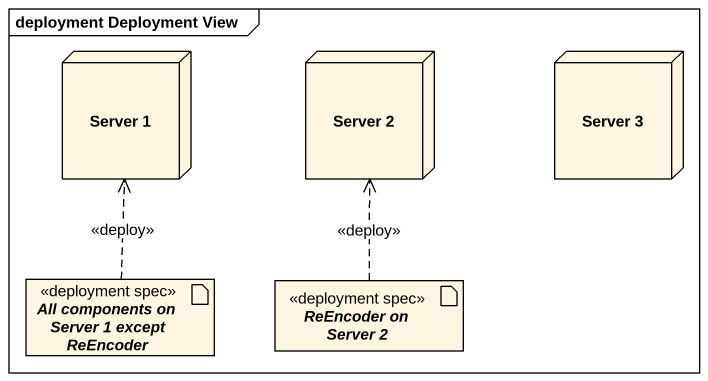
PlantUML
@startuml
mainframe deployment Deployment View
node "Server 1" as Server_1
node "Server 2" as Server_2
node "Server 3" as Server_3
artifact "All components on Server 1 except ReEncoder" as All_components_on_Server_1 <<deployment spec>>
artifact "ReEncoder on Server 2" as ReEncoder_on_Server_2 <<deployment spec>>
All_components_on_Server_1 .up.> Server_1 : <<deploy>>
ReEncoder_on_Server_2 .up.> Server_2 : <<deploy>>
@enduml
